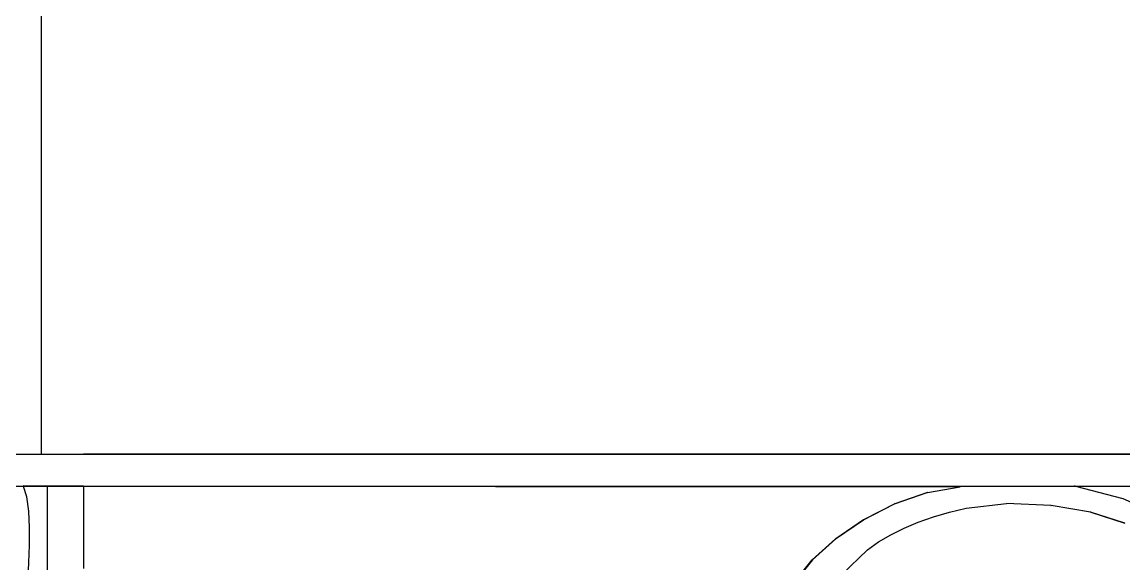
# Model space of a CAD drawing. Header units: inches. Extents: x 1397 to 20304, y -27267 to -746.
# Drawn here: x 13929.57 to 13952.55, y -23952.05 to -23940.76 of the extents above; entities that cross this region are included whole.
import ezdxf

# ---------------------------------------------------------------- set-up
doc = ezdxf.new("R2010")
doc.units = ezdxf.units.IN
doc.header["$LTSCALE"] = 17
doc.header["$MEASUREMENT"] = 0
doc.layers.add('25 BOT BAR', color=12, linetype='Continuous', lineweight=25)

# ---------------------------------------------------------------- blocks, each defined once
blk = doc.blocks.new('A$C99292ed1')
for p, q in [((3.227, 29.91), (13.639, 29.91)), ((13.639, 29.91), (14.387, 29.91)), ((36.749, 29.91), (14.387, 29.91)), ((13.135, 29.07), (12.856, 29.07)), ((13.135, 29.07), (13.132, 29.081)), ((13.639, 29.08), (13.132, 29.081)), ((13.206, 28.802), (13.135, 29.07)), ((13.639, 29.07), (13.135, 29.07)), ((14.387, 29.079), (13.639, 29.08)), ((13.639, 29.07), (13.639, 29.08)), ((14.387, 29.07), (13.639, 29.07)), ((13.639, 26.635), (13.639, 29.07)), ((14.387, 29.079), (14.387, 29.07)), ((14.387, 29.079), (22.979, 29.07)), ((14.387, 29.07), (14.387, 26.932)), ((22.979, 29.07), (14.387, 29.07)), ((22.979, 29.07), (22.984, 29.07)), ((35.085, 29.07), (22.984, 29.07)), ((22.984, 29.07), (32.668, 29.06)), ((31.987, 28.908), (32.668, 29.06)), ((32.668, 29.06), (32.672, 29.06)), ((35.085, 29.07), (35.053, 29.081)), ((35.053, 29.081), (36.734, 29.076)), ((36.07, 28.749), (35.085, 29.07)), ((36.734, 29.07), (35.085, 29.07)), ((13.247, 28.429), (13.206, 28.802)), ((31.3, 28.612), (31.982, 28.908)), ((31.987, 28.908), (31.305, 28.612)), ((31.987, 28.908), (31.982, 28.908)), ((36.531, 28.498), (36.07, 28.749)), ((30.652, 28.202), (31.3, 28.612)), ((31.305, 28.612), (30.657, 28.202)), ((31.305, 28.612), (31.3, 28.612)), ((32.447, 28.399), (32.796, 28.5)), ((32.796, 28.5), (33.64, 28.624)), ((34.563, 28.57), (33.64, 28.624)), ((34.563, 28.57), (34.568, 28.57)), ((35.387, 28.396), (34.568, 28.57)), ((13.262, 27.997), (13.247, 28.429)), ((31.798, 28.139), (32.114, 28.278)), ((32.114, 28.278), (32.447, 28.399)), ((36.101, 28.111), (35.387, 28.396)), ((35.392, 28.396), (35.387, 28.396)), ((35.392, 28.396), (36.105, 28.111)), ((30.07, 27.708), (30.652, 28.202)), ((30.657, 28.202), (30.075, 27.708)), ((30.657, 28.202), (30.652, 28.202)), ((31.501, 27.983), (31.798, 28.139)), ((13.261, 27.538), (13.262, 27.997)), ((30.97, 27.623), (31.224, 27.81)), ((31.224, 27.81), (31.501, 27.983)), ((29.584, 27.161), (30.07, 27.708)), ((30.075, 27.708), (29.589, 27.161)), ((30.075, 27.708), (30.07, 27.708)), ((30.738, 27.422), (30.97, 27.623)), ((13.25, 27.088), (13.261, 27.538)), ((30.2, 26.78), (30.738, 27.422)), ((29.224, 26.592), (29.584, 27.161)), ((29.589, 27.161), (29.229, 26.592)), ((29.589, 27.161), (29.584, 27.161)), ((13.238, 26.678), (13.25, 27.088))]:
    blk.add_line(p, q)

msp = doc.modelspace()

# ---------------------------------------------------------------- linework, layer by layer
at = {"layer": '25 BOT BAR'}
for p, q in [((13929.975, -23949.759), (13929.975, -23890.759)), ((13916.475, -23949.759), (14064.475, -23949.759))]:
    msp.add_line(p, q, dxfattribs=at)

# ---------------------------------------------------------------- block references
at = {"layer": '25 BOT BAR', "yscale": 0.8}
msp.add_blockref('A$C99292ed1', (13916.461, -23973.687), dxfattribs=at)

doc.saveas('drawing.dxf')
